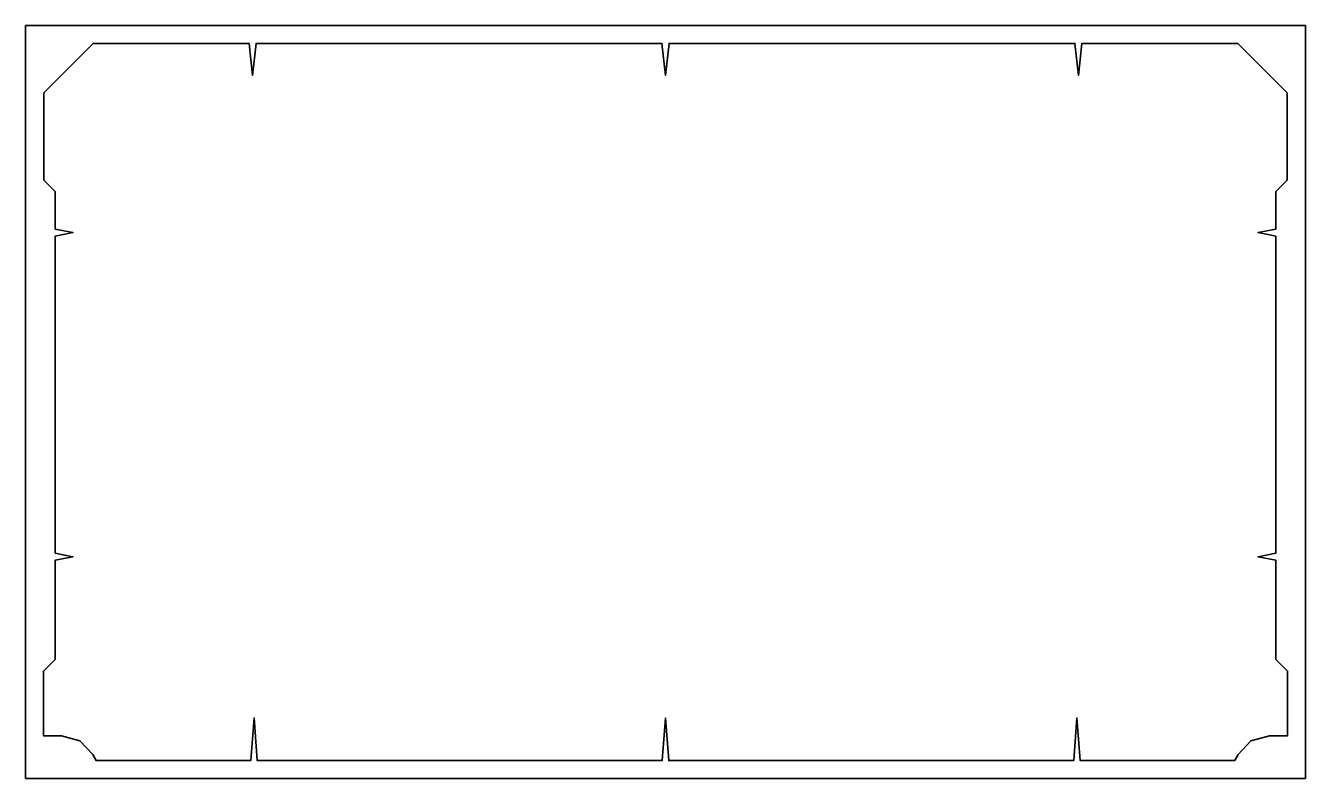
# Model space of a CAD drawing. Header units: millimetres. Extents: x -75 to 285, y 43 to 254.
import ezdxf

# ---------------------------------------------------------------- set-up
doc = ezdxf.new("R2010")
doc.units = ezdxf.units.MM
doc.header["$MEASUREMENT"] = 0
doc.layers.get('0').update_dxf_attribs({"lineweight": 0})
doc.layers.add('Safety', color=7, linetype='Continuous', lineweight=0)

msp = doc.modelspace()

# ---------------------------------------------------------------- linework, layer by layer
at = {"color": 18, "lineweight": 35, "true_color": 0x000000}
msp.add_lwpolyline([(264.96, 47.73), (265.85, 49.41), (269.46, 53.26), (274.69, 54.73), (279.67, 54.73), (279.78, 54.73), (279.78, 72.9), (276.5, 76.18), (276.5, 104.03), (271.5, 105.03), (276.5, 106.03), (276.5, 195.09), (271.5, 196.09), (276.5, 197.09), (276.5, 207.68), (279.67, 210.85), (279.67, 235.37), (265.77, 249.27), (222.01, 249.27), (221.01, 240.29), (220.01, 249.27), (106, 249.27), (105, 240.27), (104, 249.27), (-10.01, 249.27), (-11.01, 240.29), (-12.01, 249.27), (-55.77, 249.27), (-69.67, 235.37), (-69.67, 210.85), (-66.5, 207.68), (-66.5, 197.09), (-61.5, 196.09), (-66.5, 195.09), (-66.5, 106.03), (-61.5, 105.03), (-66.5, 104.03), (-66.5, 76.18), (-69.78, 72.9), (-69.78, 54.73), (-69.67, 54.73), (-64.69, 54.73), (-59.53, 53.3), (-55.85, 49.41), (-54.96, 47.73), (-11.53, 47.73), (-10.61, 59.73), (-9.69, 47.73), (104.08, 47.73), (105, 59.69), (105.92, 47.73), (219.69, 47.73), (220.61, 59.73), (221.53, 47.73)], close=True, dxfattribs=at)
at = {"layer": 'Safety', "color": 18, "lineweight": 35, "true_color": 0x000000}
msp.add_lwpolyline([(284.78, 254.27), (-74.78, 254.27), (-74.78, 42.73), (284.78, 42.73)], close=True, dxfattribs=at)

doc.saveas('drawing.dxf')
